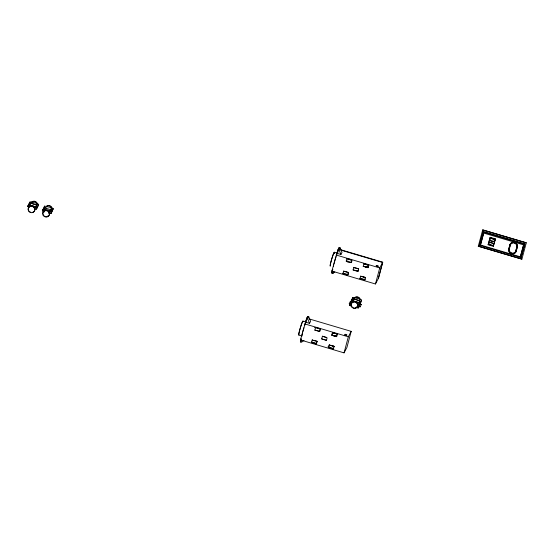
<?xml version="1.0" encoding="UTF-8"?>
<svg xmlns="http://www.w3.org/2000/svg" width="554" height="554" viewBox="0 0 554 554"><rect width="100%" height="100%" fill="white"/><g stroke="black" fill="none" stroke-linecap="round" stroke-linejoin="round"><path stroke-width="0.83" d="M30.498 205.368L29.417 204.841L35.913 206.961L36.924 204.938L30.387 202.999L29.417 204.841M30.837 203.2L31.474 203.325M35.477 206.801L30.512 205.167M36.876 205.118L35.837 204.613M353.397 301.113L352.302 300.787L353.32 298.765L359.858 300.704L358.847 302.726L352.766 300.891M354.408 299.091L353.757 298.897M358.41 302.595L357.78 302.38M358.77 300.379L359.421 300.573M29.002 207.321L27.7 206.6L29.937 201.781L36.709 203.276L38.655 204.364L38.351 205.499L36.419 209.183L34.812 209.045M29.369 205.022L30.387 202.999M35.913 206.961L36.924 204.938M36.439 204.994L35.809 204.814L36.488 204.807M36.419 209.183L38.655 204.364M44.278 212.023L42.326 210.936L44.562 206.116L51.335 207.612L53.281 208.699L51.051 213.519L48.634 213.311M44.265 207.251L44.562 206.116M44.479 209.073L44.777 207.937L51.321 209.876L51.016 211.012L44.244 208.976L44.777 207.937M51.051 213.519L53.281 208.699M309.229 318.924L351.181 331.354L346.929 347.413L344.062 352.87L300.462 339.948L306.591 318.488L307.678 316.424L308.765 316.75L310.614 321.292L309.534 323.356L305.607 322.193M304.007 340.371L301.459 342.282L300.372 341.963L301.161 338.993M301.307 341.312L300.649 341.119L301.092 339.477M306.958 318.91L307.394 317.262L308.052 317.456M307.082 318.647L307.678 316.424M312.297 339.872L311.528 342.559L316.327 343.979L317.096 341.292L312.186 340.087L317.096 341.292M319.623 331.527L320.392 328.834L319.623 331.527L314.831 330.108L315.6 327.414L319.596 328.598M340.786 249.75L382.738 262.18L378.486 278.24L375.467 283.987L331.867 271.072L337.995 249.605L339.083 247.548L340.17 247.867L342.019 252.416L340.939 254.48L337.012 253.317M334.775 271.972L332.864 273.406L331.777 273.08L332.76 269.376L331.867 271.072M332.712 269.77L332.054 272.243L332.622 271.162M337.947 252.672L337.296 252.479L338.799 248.386M339.083 247.548L338.252 250.955M316.327 343.979L316.978 341.513M321.666 338.903L326.465 340.322L321.666 338.903L322.435 336.209L326.438 337.393M344.505 271.225L348.501 272.409L347.732 275.103L342.933 273.683L343.702 270.989M346.236 261.225L347.005 258.538L351.797 259.958C353.057 266.945 339.131 257.305 351.146 262.43M326.465 340.322L327.116 337.85L322.435 336.209M328.529 347.6L329.305 344.907L334.097 346.326L333.328 349.02L328.529 347.6L329.305 344.907M331.804 335.246L336.603 336.666L331.804 335.246L332.462 332.774L337.372 333.972L333.376 332.788M347.732 275.103L348.501 272.409M351.028 262.651L351.686 260.179L346.783 258.711M331.922 335.025L332.573 332.552M353.84 267.333L353.071 270.027L357.87 271.446L358.639 268.752L353.729 267.554L358.639 268.752M336.603 336.666L337.254 334.194M350.772 304.091L349.269 303.426M357.87 271.446L358.521 268.974M350.377 301.424L349.214 303.634M351.845 306.161L349.463 305.462L351.098 302.034M357.711 304.728L359.317 304.866L361.25 301.182L361.554 300.046L359.601 298.959L352.829 297.463L350.599 302.283L351.894 303.003M352.829 297.463L351.755 300.067M352.302 300.787L353.32 298.765M359.934 278.717L364.851 279.922L359.934 278.717L360.709 276.031M363.209 266.363L368.119 267.568L363.209 266.363L363.978 263.676M344.062 352.87L348.321 336.804L351.181 331.354M364.733 280.144L365.391 277.672L360.592 276.252M368.008 267.79L368.659 265.318L363.867 263.898M358.847 302.726L359.858 300.704M358.182 308.045L360.779 302.595L358.182 308.045L355.806 307.338M358.895 306.383L360.072 304.25M359.317 304.866L361.554 300.046M358.556 306.404L360.114 306.861L358.611 306.196M361.277 304.652L359.775 303.987M375.467 283.987L379.725 267.928L382.738 262.18M378.334 278.537L382.585 262.478L340.634 250.048M478.289 246.239L482.7 229.882L526.3 242.797L521.889 259.154L478.289 246.239L521.889 259.154M483.282 231.392L479.217 246.177L483.282 231.392L524.922 243.732L520.85 258.51L524.922 243.732M480.304 245.609L483.635 233.047L523.53 244.868L520.199 257.43L480.304 245.609L483.725 233.262M488.088 244.764L490.172 237.32L495.408 238.871L493.316 246.315L488.088 244.764L488.316 244.321M488.58 244.508L489.147 242.368L493.711 243.462L493.143 245.609L488.58 244.508L489.258 242.146M489.667 240.394L490.352 238.033L494.798 239.349C495.858 243.815 487.174 241.212 490.352 238.033M493.025 245.831L493.593 243.684M494.12 241.71L494.798 239.349M493.316 246.315L495.408 238.871M508.711 249.155L509.957 244.736A3.878 3.608 27.7 0 1 514.59 242.333A3.878 3.608 27.7 0 1 517.367 246.932L516.12 251.35A3.878 3.608 27.7 0 1 511.487 253.753A3.878 3.608 27.7 0 1 508.711 249.155L509.957 244.736M514.479 242.749A3.421 3.185 27.7 0 1 516.93 246.807L515.691 251.218A3.421 3.185 27.7 0 1 511.598 253.337A3.421 3.185 27.7 0 1 509.147 249.279L510.393 244.868A3.421 3.185 27.7 0 1 513.606 242.604M509.147 249.279L510.393 244.868M515.691 251.218L516.93 246.807M516.12 251.35L517.367 246.932M520.199 257.43L523.828 244.293M29.618 204.641L30.151 203.602M36.155 206.573L36.689 205.541M47.886 216.012L48.066 215.658M50.788 210.908L51.321 209.876M352.517 300.316L353.05 299.285M359.054 302.255L359.588 301.224M27.7 206.6L29.632 202.916M42.326 210.936L43.877 207.985M337.296 252.479L338.148 250.858M340.939 254.48L339.09 249.93L340.177 247.853M307.394 317.262L305.891 321.355L306.743 319.734M309.534 323.356L307.685 318.813L308.772 316.736M331.777 273.08L332.497 271.702M332.864 273.42L333.591 272.028M300.462 339.948L301.057 338.819M300.649 341.119L301.217 340.038M300.372 341.963L301.092 340.585M347.005 258.538L351.686 260.179M342.933 273.683L347.843 274.881M314.831 330.108L319.741 331.306M349.463 305.462L350.239 303.987M334.097 346.326L329.187 345.128M333.328 349.02L328.647 347.379M360.114 306.861L361.326 304.444M482.7 229.882L526.3 242.797M490.172 237.32L489.944 237.763L495.172 239.314M489.182 240.644L489.411 240.207M488.85 241.883L489.085 241.44M30.795 203.325L31.446 203.519L30.338 203.186M34.306 207.84L36.723 208.048M48.939 212.175L51.349 212.383M357.205 303.523L359.615 303.731M482.977 231.967L524.617 244.307M490.235 238.248L494.68 239.57M489.784 240.173L494.23 241.489M490.006 242.368L492.97 243.248M488.697 244.286L493.143 245.609M480.609 245.034L520.504 256.855M337.995 249.605L339.09 249.93M334.297 252.202L337.566 253.171M336.126 255.006L379.725 267.928M364.781 263.912L367.981 264.86M364.837 264.064L368.943 265.283M353.189 269.805L357.981 271.225M361.506 276.266L365.501 277.45M343.591 271.211L348.383 272.63M342.961 273.129L347.884 274.583M360.197 278.233L365.121 279.694M32.153 203.72L35.788 204.8M353.272 298.945L354.345 299.202L353.708 299.077M354.359 299.271L359.359 300.69L358.722 300.566M359.373 300.76L359.809 300.884M35.525 206.621L35.962 206.781M352.351 300.607L352.787 300.732M353.445 300.898L357.801 302.221M358.459 302.415L358.895 302.546M349.74 304.43L351.326 304.901M356.873 306.542L358.459 307.013M306.591 318.488L307.685 318.813M302.893 321.078L306.168 322.047M304.721 323.889L348.321 336.804M314.554 327.352L320.302 329.055M332.615 332.698L337.538 334.159M298.765 335.073L302.034 336.043M311.556 342.005L316.479 343.466M327.975 346.873L333.716 348.57M311.646 342.337L316.438 343.764M350.897 301.147L352.843 302.235M42.63 209.8L44.576 210.887M27.998 205.465L29.951 206.552M354.927 297.609A3.4 3.165 27.7 0 1 360.114 299.617M354.643 297.657A3.4 3.165 27.7 0 1 360.266 299.326M356.901 307.255A3.4 3.165 27.7 0 1 354.844 308.1M354.255 308.079A3.4 3.165 27.7 0 1 353.127 307.74M352.621 307.442A3.4 3.165 27.7 0 1 351.783 306.618M351.485 306.12A3.4 3.165 27.7 0 1 351.278 305.586M351.167 305.032A3.4 3.165 27.7 0 1 355.308 301.819A3.4 3.165 27.7 0 1 357.268 306.84M358.528 304.478A3.421 1.219 14.8 0 1 357.655 304.929M42.893 213.685A3.4 3.165 27.7 0 1 45.878 210.326A3.4 3.165 27.7 0 1 49.555 213.394A3.4 3.165 27.7 0 1 46.571 216.752M45.989 216.732A3.4 3.165 27.7 0 1 44.86 216.392M44.348 216.095A3.4 3.165 27.7 0 1 43.212 214.779M46.654 206.261A3.4 3.165 27.7 0 1 51.951 208.83M46.37 206.31A3.4 3.165 27.7 0 1 52.111 208.533M28.586 210.444A3.4 3.165 27.7 0 1 30.311 206.171A3.4 3.165 27.7 0 1 34.757 208.325A3.4 3.165 27.7 0 1 32.52 212.341M30.782 212.272A3.4 3.165 27.7 0 1 28.884 210.936M31.218 202.688A3.4 3.165 27.7 0 1 37.215 203.941M31.377 202.39A3.4 3.165 27.7 0 1 37.478 204.197M515.843 250.92A3.421 3.185 27.7 0 1 511.751 253.046A3.421 3.185 27.7 0 1 509.299 248.988M516.28 251.052A3.878 3.608 27.7 0 1 511.647 253.455A3.878 3.608 27.7 0 1 508.863 248.857M509.805 245.034A3.878 3.608 27.7 0 1 514.437 242.631A3.878 3.608 27.7 0 1 517.214 247.229M510.241 245.159A3.421 3.185 27.7 0 1 514.327 243.04A3.421 3.185 27.7 0 1 516.778 247.098M334.083 346.458A3.421 3.185 27.7 0 1 333.266 346.105M335.066 336.098A3.421 3.185 27.7 0 1 336.811 336.167M334.027 336.001A3.878 3.608 27.7 0 1 336.922 335.752M333.972 346.873A3.878 3.608 27.7 0 1 332.248 345.855M301.972 335.606A7.299 0.554 -73.5 0 1 302.581 332.511M302.865 331.403A7.299 0.554 -73.5 0 1 303.904 327.795M304.645 325.517A7.299 0.554 -73.5 0 1 304.991 324.519M305.316 323.661A7.299 0.554 -73.5 0 1 305.607 322.968M305.85 322.456A7.299 0.554 -73.5 0 1 306.037 322.144M298.897 334.976A7.299 0.554 -73.5 0 1 300.448 327.428A7.299 0.554 -73.5 0 1 302.962 321.514M298.897 334.637A6.842 0.519 -73.5 0 1 300.303 328.037M300.642 326.902A6.842 0.519 -73.5 0 1 302.83 321.625M344.782 335.156A1.143 0.409 14.8 0 1 346.34 335.461M366.166 267.326A3.4 3.165 27.7 0 1 368.445 267.229M365.488 277.582A3.421 3.185 27.7 0 1 364.671 277.229M366.471 267.215A3.421 3.185 27.7 0 1 368.216 267.284M365.432 267.125A3.878 3.608 27.7 0 1 368.327 266.876M365.377 277.99A3.878 3.608 27.7 0 1 363.653 276.972M337.254 253.58A7.299 0.554 -73.5 0 1 337.635 253.6M333.439 266.204A7.299 0.554 -73.5 0 1 333.743 264.632M333.986 263.635A7.299 0.554 -73.5 0 1 334.27 262.52M334.588 261.343A7.299 0.554 -73.5 0 1 335.308 258.912M335.682 257.735A7.299 0.554 -73.5 0 1 336.049 256.634M336.721 254.778A7.299 0.554 -73.5 0 1 337.012 254.085M330.489 265.788A7.299 0.554 -73.5 0 1 331.853 258.552A7.299 0.554 -73.5 0 1 334.304 253.157M330.419 265.664A6.842 0.519 -73.5 0 1 332.047 258.026A6.842 0.519 -73.5 0 1 334.18 253.531M376.658 266.259A1.143 0.409 14.8 0 1 378.077 266.841M45.497 207.618L46.079 207.854L45.497 207.618M44.549 209.467L45.13 209.703L44.549 209.467M50.511 209.107L51.093 209.343L50.511 209.107M49.562 210.949L50.144 211.185L49.562 210.949M351.326 306.417A3.4 3.165 27.7 0 0 357.115 307.138A3.4 3.165 27.7 0 0 354.574 301.992A3.4 3.165 27.7 0 0 351.326 306.417M43.06 215.07A3.4 3.165 27.7 0 0 48.842 215.79A3.4 3.165 27.7 0 0 46.307 210.645A3.4 3.165 27.7 0 0 43.06 215.07M28.434 210.735A3.4 3.165 27.7 0 0 34.216 211.455A3.4 3.165 27.7 0 0 31.675 206.31A3.4 3.165 27.7 0 0 28.434 210.735M345.135 334.955A1.143 0.409 14.8 0 0 346.936 335.122A1.143 0.409 14.8 0 0 345.467 334.318A1.143 0.409 14.8 0 0 345.135 334.955M376.54 266.079A1.143 0.409 14.8 0 0 378.34 266.239A1.143 0.409 14.8 0 0 376.872 265.435A1.143 0.409 14.8 0 0 376.54 266.079"/></g></svg>
